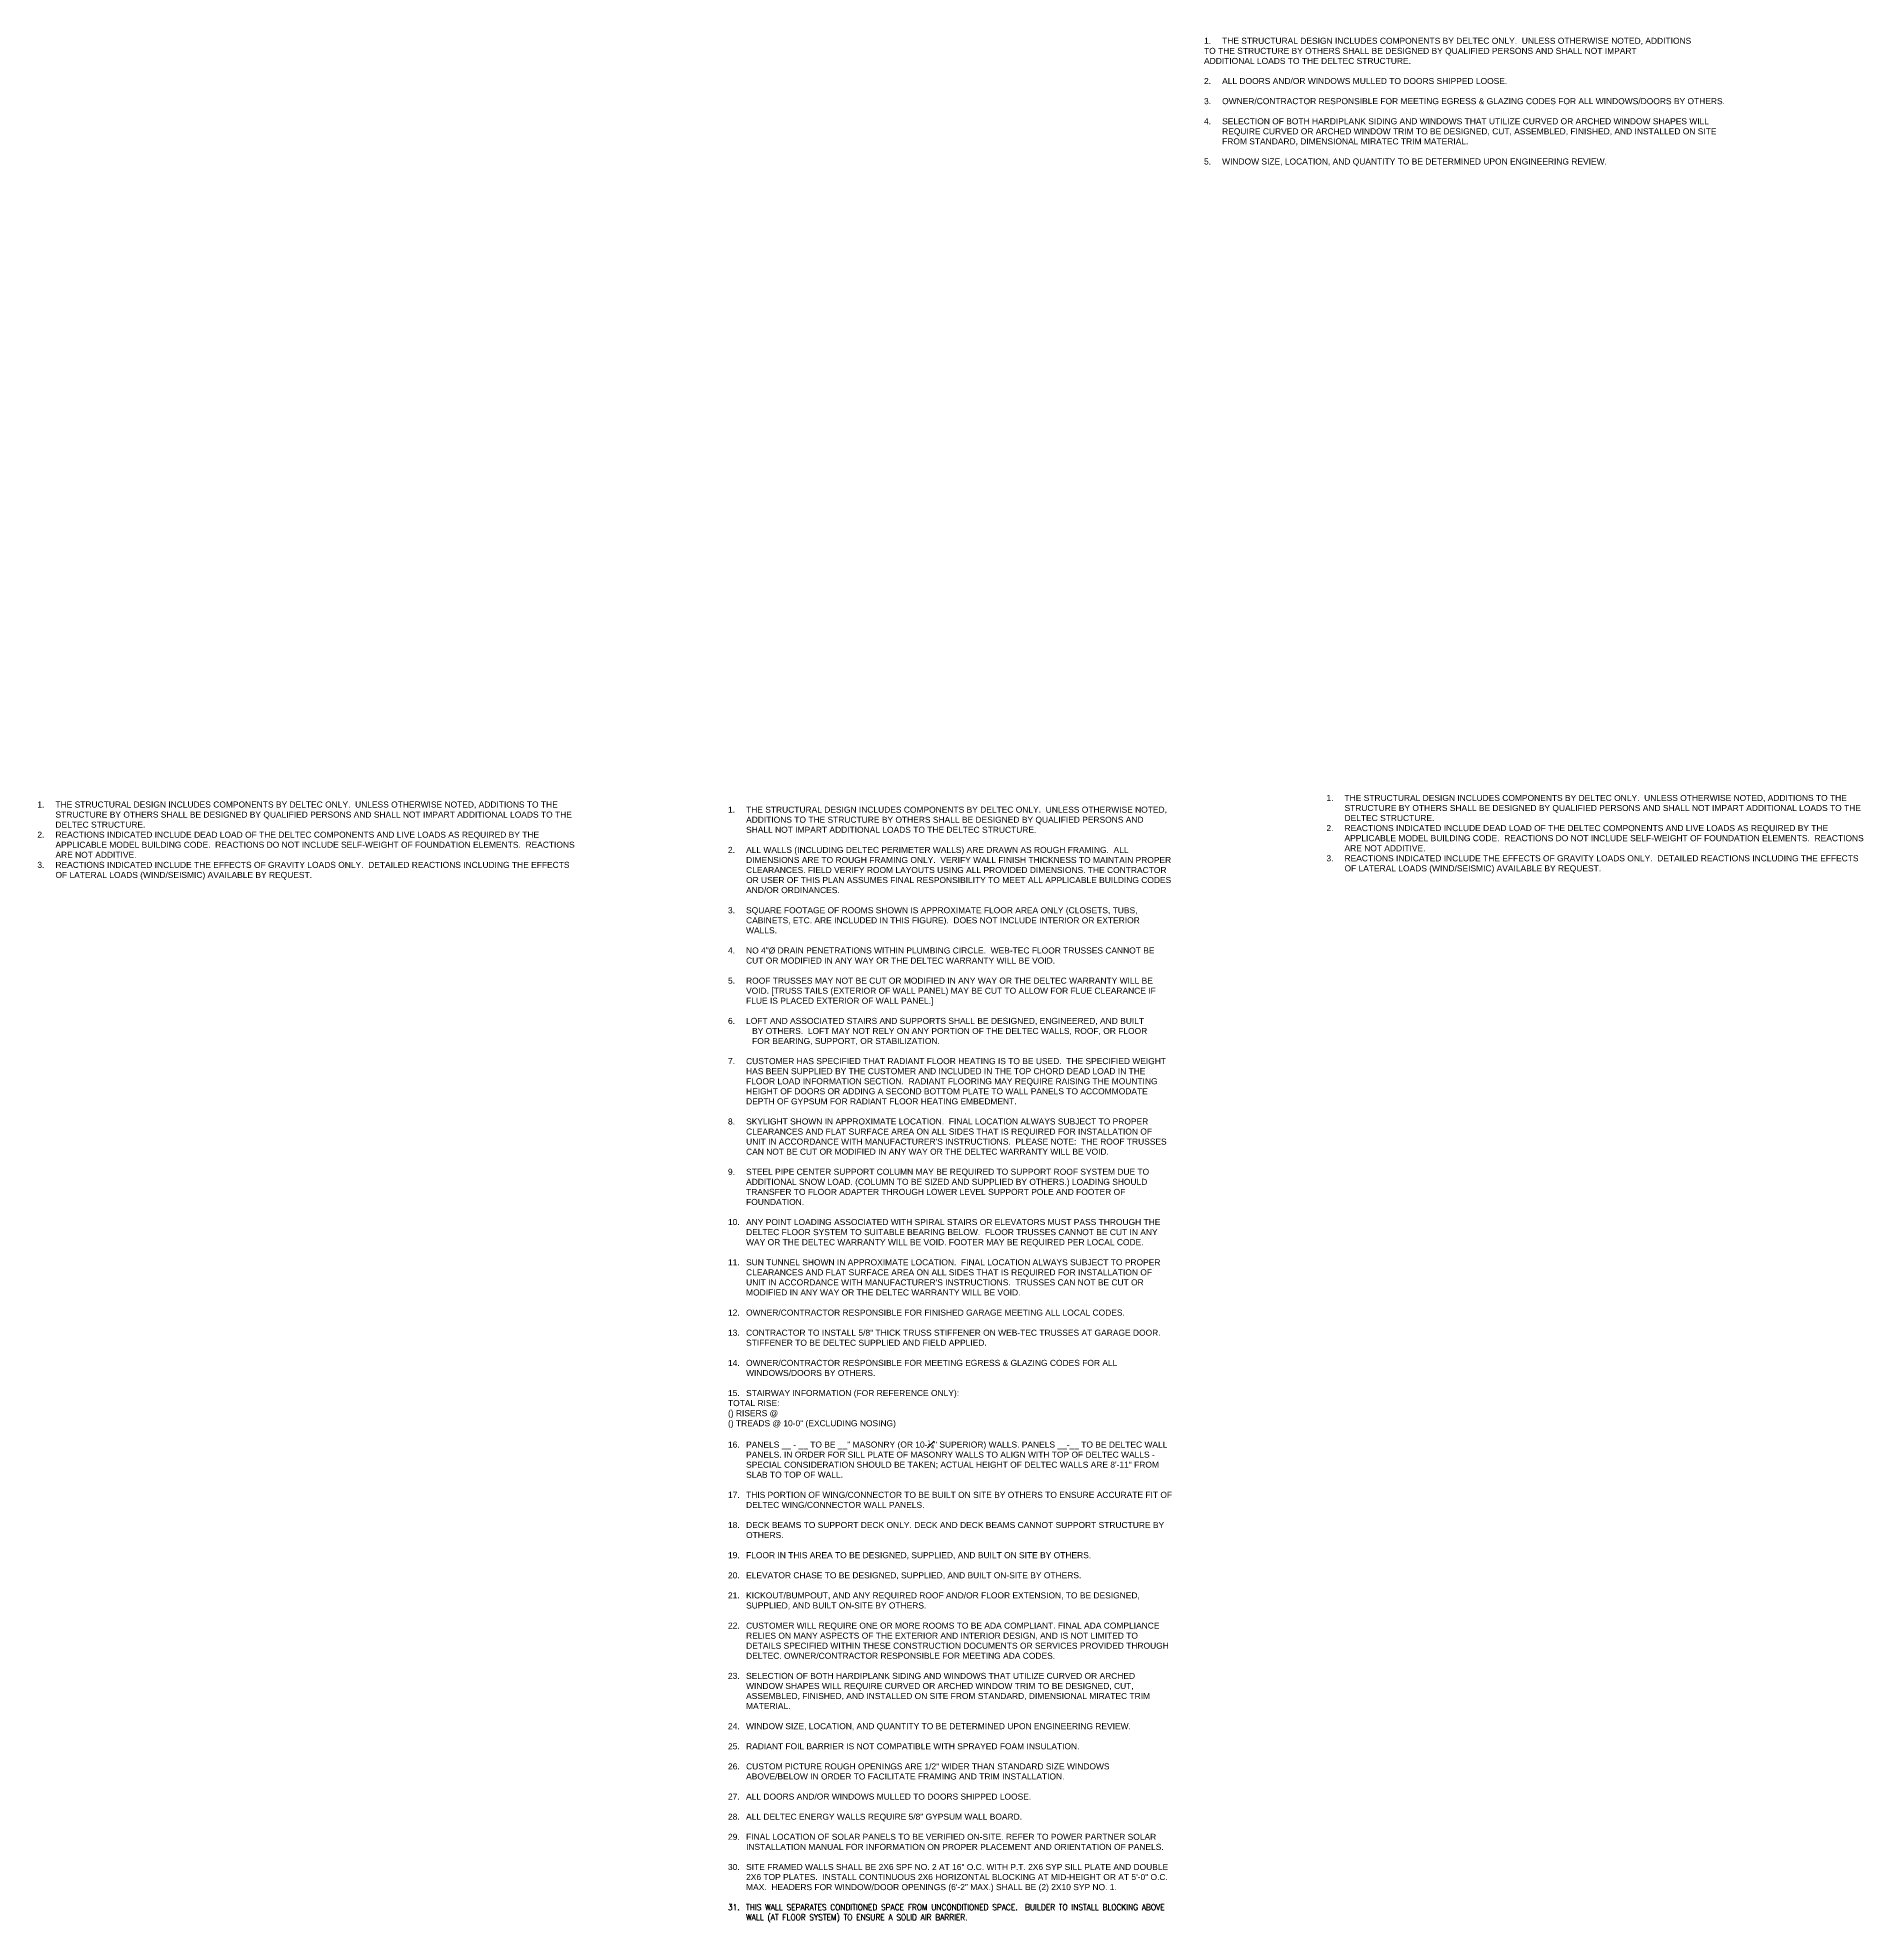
# Model space of a CAD drawing. Header units: inches. Extents: x -645 to 3012, y -921 to 1655.
# Drawn here: x 1801 to 3012, y -921 to 328 of the extents above; entities that cross this region are included whole.
import ezdxf

# ---------------------------------------------------------------- set-up
doc = ezdxf.new("R2010")
doc.units = ezdxf.units.IN
doc.header["$LTSCALE"] = 10
doc.header["$MEASUREMENT"] = 0
doc.layers.add('A-TXT', color=222, linetype='CONTINUOUS')
doc.styles.add('style1', font='arial.ttf')

msp = doc.modelspace()

# ---------------------------------------------------------------- texts
at = {"layer": 'A-TXT', "char_height": 4, "attachment_point": 1, "style": 'style1'}
for s, insert, width in [('\\pi-12,l12,t12;1.^ITHE STRUCTURAL DESIGN INCLUDES COMPONENTS BY DELTEC ONLY.  UNLESS OTHERWISE NOTED, ADDITIONS^JTO THE STRUCTURE BY OTHERS SHALL BE DESIGNED BY QUALIFIED PERSONS AND SHALL NOT IMPART^JADDITIONAL LOADS TO THE DELTEC STRUCTURE.\\P\\pi0,l0,tz;\\P\\pi-12,l12,t12;2.^IALL DOORS AND/OR WINDOWS MULLED TO DOORS SHIPPED LOOSE.\\P\\pi0,l0,tz;\\P\\pi-12,l12,t12;3.^IOWNER/CONTRACTOR RESPONSIBLE FOR MEETING EGRESS & GLAZING CODES FOR ALL WINDOWS/DOORS BY OTHERS.\\P\\pi0,l0,tz;\\P\\pi-12,l12,t12;4.^ISELECTION OF BOTH HARDIPLANK SIDING AND WINDOWS THAT UTILIZE CURVED OR ARCHED WINDOW SHAPES WILL REQUIRE CURVED OR ARCHED WINDOW TRIM TO BE DESIGNED, CUT, ASSEMBLED, FINISHED, AND INSTALLED ON SITE FROM STANDARD, DIMENSIONAL MIRATEC TRIM MATERIAL.\\P\\pi0,l0,tz;\\P\\pi-12,l12,t12;5.^IWINDOW SIZE, LOCATION, AND QUANTITY TO BE DETERMINED UPON ENGINEERING REVIEW.', (2574.63767, 328.1875), 356.7279901), ('\\P\\P\\pi-12,l12,t12;1.^ITHE STRUCTURAL DESIGN INCLUDES COMPONENTS BY DELTEC ONLY.  UNLESS OTHERWISE NOTED, ADDITIONS TO THE STRUCTURE BY OTHERS SHALL BE DESIGNED BY QUALIFIED PERSONS AND SHALL NOT IMPART ADDITIONAL LOADS TO THE DELTEC STRUCTURE.\\P2.^IREACTIONS INDICATED INCLUDE DEAD LOAD OF THE DELTEC COMPONENTS AND LIVE LOADS AS REQUIRED BY THE APPLICABLE MODEL BUILDING CODE.  REACTIONS DO NOT INCLUDE SELF-WEIGHT OF FOUNDATION ELEMENTS.  REACTIONS ARE NOT ADDITIVE.\\P3.^IREACTIONS INDICATED INCLUDE THE EFFECTS OF GRAVITY LOADS ONLY.  DETAILED REACTIONS INCLUDING THE EFFECTS OF LATERAL LOADS (WIND/SEISMIC) AVAILABLE BY REQUEST.', (2655.79192, -160.41338), 357.125), ('\\P\\P\\pi-12,l12,t12;1.^ITHE STRUCTURAL DESIGN INCLUDES COMPONENTS BY DELTEC ONLY.  UNLESS OTHERWISE NOTED, ADDITIONS TO THE STRUCTURE BY OTHERS SHALL BE DESIGNED BY QUALIFIED PERSONS AND SHALL NOT IMPART ADDITIONAL LOADS TO THE DELTEC STRUCTURE.\\P2.^IREACTIONS INDICATED INCLUDE DEAD LOAD OF THE DELTEC COMPONENTS AND LIVE LOADS AS REQUIRED BY THE APPLICABLE MODEL BUILDING CODE.  REACTIONS DO NOT INCLUDE SELF-WEIGHT OF FOUNDATION ELEMENTS.  REACTIONS ARE NOT ADDITIVE.\\P3.^IREACTIONS INDICATED INCLUDE THE EFFECTS OF GRAVITY LOADS ONLY.  DETAILED REACTIONS INCLUDING THE EFFECTS OF LATERAL LOADS (WIND/SEISMIC) AVAILABLE BY REQUEST.', (1800.99831, -164.77147), 357.125), ('\\A1;\\pi-12,l12,t12;1.^ITHE STRUCTURAL DESIGN INCLUDES COMPONENTS BY DELTEC ONLY.  UNLESS OTHERWISE NOTED, ADDITIONS TO THE STRUCTURE BY OTHERS SHALL BE DESIGNED BY QUALIFIED PERSONS AND SHALL NOT IMPART ADDITIONAL LOADS TO THE DELTEC STRUCTURE.\\P\\pi0,l0,tz;\\P\\pi-12,l12,t12;2.^IALL WALLS (INCLUDING DELTEC PERIMETER WALLS) ARE DRAWN AS ROUGH FRAMING.  ALL DIMENSIONS ARE TO ROUGH FRAMING ONLY.  VERIFY WALL FINISH THICKNESS TO MAINTAIN PROPER CLEARANCES. FIELD VERIFY ROOM LAYOUTS USING ALL PROVIDED DIMENSIONS. THE CONTRACTOR OR USER OF THIS PLAN ASSUMES FINAL RESPONSIBILITY TO MEET ALL APPLICABLE BUILDING CODES AND/OR ORDINANCES.\\P\\pi0,l0,tz;\\P\\pi-12,l12,t12;3.^ISQUARE FOOTAGE OF ROOMS SHOWN IS APPROXIMATE FLOOR AREA ONLY (CLOSETS, TUBS, CABINETS, ETC. ARE INCLUDED IN THIS FIGURE).  DOES NOT INCLUDE INTERIOR OR EXTERIOR WALLS.\\P\\pi0,l0,tz;\\P\\pi-12,l12,t12;4.^INO 4"Ø DRAIN PENETRATIONS WITHIN PLUMBING CIRCLE.  WEB-TEC FLOOR TRUSSES CANNOT BE CUT OR MODIFIED IN ANY WAY OR THE DELTEC WARRANTY WILL BE VOID.\\P\\pi0,l0,tz;\\P\\pi-12,l12,t12;5.^IROOF TRUSSES MAY NOT BE CUT OR MODIFIED IN ANY WAY OR THE DELTEC WARRANTY WILL BE VOID. [TRUSS TAILS (EXTERIOR OF WALL PANEL) MAY BE CUT TO ALLOW FOR FLUE CLEARANCE IF FLUE IS PLACED EXTERIOR OF WALL PANEL.]\\P\\pi0,l0,tz;\\P\\pi-12,l12,t12;6.^ILOFT AND ASSOCIATED STAIRS AND SUPPORTS SHALL BE DESIGNED, ENGINEERED, AND BUILT\\P\\pi0,t16;^IBY OTHERS.  LOFT MAY NOT RELY ON ANY PORTION OF THE DELTEC WALLS, ROOF, OR FLOOR\\P^IFOR BEARING, SUPPORT, OR STABILIZATION.\\P\\pl0,tz;\\P\\pi-12,l12,t12;7.^ICUSTOMER HAS SPECIFIED THAT RADIANT FLOOR HEATING IS TO BE USED.  THE SPECIFIED WEIGHT HAS BEEN SUPPLIED BY THE CUSTOMER AND INCLUDED IN THE TOP CHORD DEAD LOAD IN THE FLOOR LOAD INFORMATION SECTION.  RADIANT FLOORING MAY REQUIRE RAISING THE MOUNTING HEIGHT OF DOORS OR ADDING A SECOND BOTTOM PLATE TO WALL PANELS TO ACCOMMODATE DEPTH OF GYPSUM FOR RADIANT FLOOR HEATING EMBEDMENT.\\P\\pi0,l0,tz;\\P\\pi-12,l12,t12;8.^ISKYLIGHT SHOWN IN APPROXIMATE LOCATION.  FINAL LOCATION ALWAYS SUBJECT TO PROPER CLEARANCES AND FLAT SURFACE AREA ON ALL SIDES THAT IS REQUIRED FOR INSTALLATION OF UNIT IN ACCORDANCE WITH MANUFACTURER\'S INSTRUCTIONS.  PLEASE NOTE:  THE ROOF TRUSSES CAN NOT BE CUT OR MODIFIED IN ANY WAY OR THE DELTEC WARRANTY WILL BE VOID.\\P\\pi0,l0,tz;\\P\\pi-12,l12,t12;9.^ISTEEL PIPE CENTER SUPPORT COLUMN MAY BE REQUIRED TO SUPPORT ROOF SYSTEM DUE TO ADDITIONAL SNOW LOAD. (COLUMN TO BE SIZED AND SUPPLIED BY OTHERS.) LOADING SHOULD TRANSFER TO FLOOR ADAPTER THROUGH LOWER LEVEL SUPPORT POLE AND FOOTER OF FOUNDATION.\\P\\pi0,l0,tz;\\P\\pi-12,l12,t12;10.^IANY POINT LOADING ASSOCIATED WITH SPIRAL STAIRS OR ELEVATORS MUST PASS THROUGH THE DELTEC FLOOR SYSTEM TO SUITABLE BEARING BELOW.  FLOOR TRUSSES CANNOT BE CUT IN ANY WAY OR THE DELTEC WARRANTY WILL BE VOID. FOOTER MAY BE REQUIRED PER LOCAL CODE.\\P\\pi0,l0,tz;\\P\\pi-12,l12,t12;11.^ISUN TUNNEL SHOWN IN APPROXIMATE LOCATION.  FINAL LOCATION ALWAYS SUBJECT TO PROPER CLEARANCES AND FLAT SURFACE AREA ON ALL SIDES THAT IS REQUIRED FOR INSTALLATION OF UNIT IN ACCORDANCE WITH MANUFACTURER\'S INSTRUCTIONS.  TRUSSES CAN NOT BE CUT OR MODIFIED IN ANY WAY OR THE DELTEC WARRANTY WILL BE VOID.\\P\\pi0,l0,tz;\\P\\pi-12,l12,t12;12.^IOWNER/CONTRACTOR RESPONSIBLE FOR FINISHED GARAGE MEETING ALL LOCAL CODES.\\P\\pi0,l0,tz;\\P\\pi-12,l12,t12;13.^ICONTRACTOR TO INSTALL 5/8" THICK TRUSS STIFFENER ON WEB-TEC TRUSSES AT GARAGE DOOR.  STIFFENER TO BE DELTEC SUPPLIED AND FIELD APPLIED.\\P\\pi0,l0,tz;\\P\\pi-12,l12,t12;14.^IOWNER/CONTRACTOR RESPONSIBLE FOR MEETING EGRESS & GLAZING CODES FOR ALL WINDOWS/DOORS BY OTHERS.\\P\\pi0,l0,tz;\\P\\pi-12,l12,t12;15.^ISTAIRWAY INFORMATION (FOR REFERENCE ONLY):^JTOTAL RISE:^J() RISERS @ ^J() TREADS @ 10-0" (EXCLUDING NOSING)\\P\\pi0,l0,tz;\\P\\pi-12,l12,t12;16.^IPANELS __ - __ TO BE __" MASONRY (OR 10-{\\H0.7x;\\S1#4;\\H1.429x;" SUPERIOR)} WALLS. PANELS __-__ TO BE DELTEC WALL PANELS. IN ORDER FOR SILL PLATE OF MASONRY WALLS TO ALIGN WITH TOP OF DELTEC WALLS - SPECIAL CONSIDERATION SHOULD BE TAKEN; ACTUAL HEIGHT OF DELTEC WALLS ARE 8\'-11" FROM SLAB TO TOP OF WALL.\\P\\pi0,l0,tz;\\P\\pi-12,l12,t12;17.^ITHIS PORTION OF WING/CONNECTOR TO BE BUILT ON SITE BY OTHERS TO ENSURE ACCURATE FIT OF DELTEC WING/CONNECTOR WALL PANELS.\\P\\pi0,l0,tz;\\P\\pi-12,l12,t12;18.^IDECK BEAMS TO SUPPORT DECK ONLY. DECK AND DECK BEAMS CANNOT SUPPORT STRUCTURE BY OTHERS.\\P\\pi0,l0,tz;\\P\\pi-12,l12,t12;19.^IFLOOR IN THIS AREA TO BE DESIGNED, SUPPLIED, AND BUILT ON SITE BY OTHERS.\\P\\pi0,l0,tz;\\P\\pi-12,l12,t12;20.^IELEVATOR CHASE TO BE DESIGNED, SUPPLIED, AND BUILT ON-SITE BY OTHERS.\\P\\pi0,l0,tz;\\P\\pi-12,l12,t12;21.^IKICKOUT/BUMPOUT, AND ANY REQUIRED ROOF AND/OR FLOOR EXTENSION, TO BE DESIGNED, SUPPLIED, AND BUILT ON-SITE BY OTHERS.\\P\\pi0,l0,tz;\\P\\pi-12,l12,t12;22.^ICUSTOMER WILL REQUIRE ONE OR MORE ROOMS TO BE ADA COMPLIANT. FINAL ADA COMPLIANCE RELIES ON MANY ASPECTS OF THE EXTERIOR AND INTERIOR DESIGN, AND IS NOT LIMITED TO DETAILS SPECIFIED WITHIN THESE CONSTRUCTION DOCUMENTS OR SERVICES PROVIDED THROUGH DELTEC. OWNER/CONTRACTOR RESPONSIBLE FOR MEETING ADA CODES.\\P\\pi0,l0,tz;\\P\\pi-12,l12,t12;23.^ISELECTION OF BOTH HARDIPLANK SIDING AND WINDOWS THAT UTILIZE CURVED OR ARCHED WINDOW SHAPES WILL REQUIRE CURVED OR ARCHED WINDOW TRIM TO BE DESIGNED, CUT, ASSEMBLED, FINISHED, AND INSTALLED ON SITE FROM STANDARD, DIMENSIONAL MIRATEC TRIM MATERIAL.\\P\\pi0,l0,tz;\\P\\pi-12,l12,t12;24.^IWINDOW SIZE, LOCATION, AND QUANTITY TO BE DETERMINED UPON ENGINEERING REVIEW.\\P\\pi0,l0,tz;\\P\\pi-12,l12,t12;25.^IRADIANT FOIL BARRIER IS NOT COMPATIBLE WITH SPRAYED FOAM INSULATION.\\P\\pi0,l0,tz;\\P\\pi-12,l12,t12;26.^ICUSTOM PICTURE ROUGH OPENINGS ARE 1/2" WIDER THAN STANDARD SIZE WINDOWS ABOVE/BELOW IN ORDER TO FACILITATE FRAMING AND TRIM INSTALLATION.\\P\\pi0,l0,tz;\\P\\pi-12,l12,t12;27.^IALL DOORS AND/OR WINDOWS MULLED TO DOORS SHIPPED LOOSE.\\P\\pi0,l0,tz;\\P\\pi-12,l12,t12;28.^IALL DELTEC ENERGY WALLS REQUIRE 5/8" GYPSUM WALL BOARD.\\P\\pi0,l0,tz;\\P\\pi-12,l12,t12;29.^IFINAL LOCATION OF SOLAR PANELS TO BE VERIFIED ON-SITE. REFER TO POWER PARTNER SOLAR INSTALLATION MANUAL FOR INFORMATION ON PROPER PLACEMENT AND ORIENTATION OF PANELS.\\P\\pi0,l0,tz;\\P\\pi-12,l12,t12;30.^ISITE FRAMED WALLS SHALL BE 2X6 SPF NO. 2 AT 16" O.C. WITH P.T. 2X6 SYP SILL PLATE AND DOUBLE 2X6 TOP PLATES.  INSTALL CONTINUOUS 2X6 HORIZONTAL BLOCKING AT MID-HEIGHT OR AT 5\'-0" O.C. MAX.  HEADERS FOR WINDOW/DOOR OPENINGS (6\'-2" MAX.) SHALL BE (2) 2X10 SYP NO. 1.\\P\\pi0,l0,tz;\\P\\pi-12,l12,t12;{\\Fromans|c0;\\W0.9;31.^ITHIS WALL SEPARATES CONDITIONED SPACE FROM UNCONDITIONED SPACE.  BUILDER TO INSTALL BLOCKING ABOVE WALL (AT FLOOR SYSTEM) TO ENSURE A SOLID AIR BARRIER.}', (2258.962, -181.52435), 293.8561998)]:
    msp.add_mtext(s, dxfattribs=dict(at, insert=insert, width=width))

doc.saveas('drawing.dxf')
